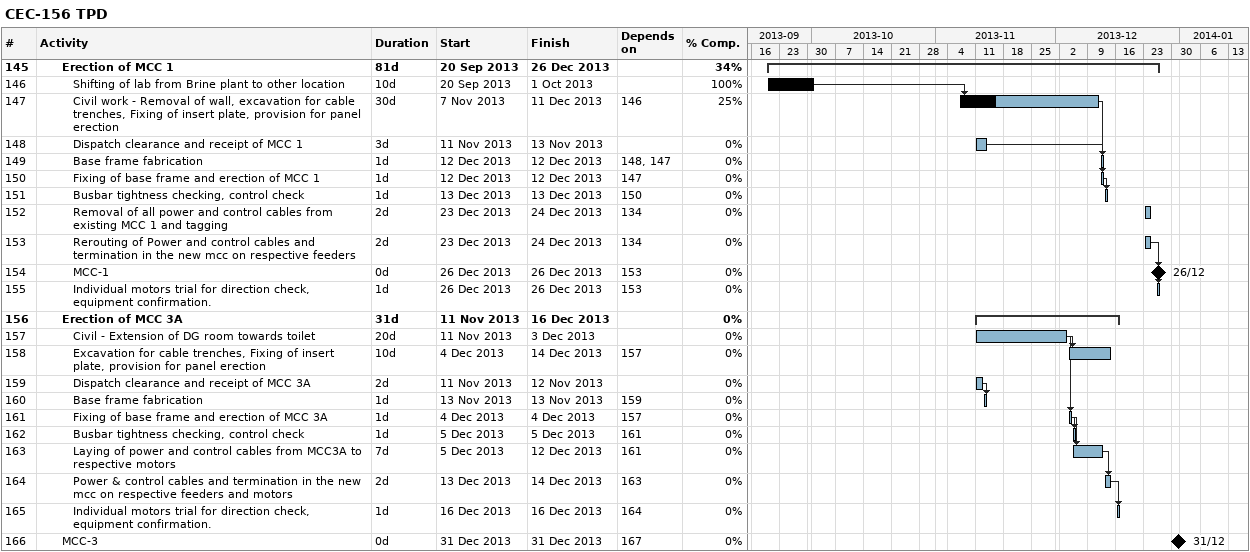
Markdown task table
CEC-156 TPD

| ID | Level | Task | Duration | Start | Finish | Predecessors | % complete |
|---|---|---|---|---|---|---|---|
| 145 | 3 | **Erection of MCC 1** | 81d | 2013-09-20 | 2013-12-26 |  | 34 |
| 146 | 4 | Shifting of lab from Brine plant to other location | 10d | 2013-09-20 | 2013-10-01 |  | 100 |
| 147 | 4 | Civil work - Removal of wall, excavation for cable trenches, Fixing of insert plate, provision for panel erection | 30d | 2013-11-07 | 2013-12-11 | 146 | 25 |
| 148 | 4 | Dispatch clearance and receipt of MCC 1 | 3d | 2013-11-11 | 2013-11-13 |  | 0 |
| 149 | 4 | Base frame fabrication | 1d | 2013-12-12 | 2013-12-12 | 148, 147 | 0 |
| 150 | 4 | Fixing of base frame and erection of MCC 1 | 1d | 2013-12-12 | 2013-12-12 | 147 | 0 |
| 151 | 4 | Busbar tightness checking, control check | 1d | 2013-12-13 | 2013-12-13 | 150 | 0 |
| 152 | 4 | Removal of all power and control cables from existing MCC 1 and tagging | 2d | 2013-12-23 | 2013-12-24 | 134 | 0 |
| 153 | 4 | Rerouting of Power and control cables and termination in the new mcc on respective feeders | 2d | 2013-12-23 | 2013-12-24 | 134 | 0 |
| 154 | 4 | MCC-1 | 0d | 2013-12-26 | 2013-12-26 | 153 | 0 |
| 155 | 4 | Individual motors trial for direction check, equipment confirmation. | 1d | 2013-12-26 | 2013-12-26 | 153 | 0 |
| 156 | 3 | **Erection of MCC 3A** | 31d | 2013-11-11 | 2013-12-16 |  | 0 |
| 157 | 4 | Civil - Extension of DG room towards toilet | 20d | 2013-11-11 | 2013-12-03 |  | 0 |
| 158 | 4 | Excavation for cable trenches, Fixing of insert plate, provision for panel erection | 10d | 2013-12-04 | 2013-12-14 | 157 | 0 |
| 159 | 4 | Dispatch clearance and receipt of MCC 3A | 2d | 2013-11-11 | 2013-11-12 |  | 0 |
| 160 | 4 | Base frame fabrication | 1d | 2013-11-13 | 2013-11-13 | 159 | 0 |
| 161 | 4 | Fixing of base frame and erection of MCC 3A | 1d | 2013-12-04 | 2013-12-04 | 157 | 0 |
| 162 | 4 | Busbar tightness checking, control check | 1d | 2013-12-05 | 2013-12-05 | 161 | 0 |
| 163 | 4 | Laying of power and control cables from MCC3A to respective motors | 7d | 2013-12-05 | 2013-12-12 | 161 | 0 |
| 164 | 4 | Power & control cables and termination in the new mcc on respective feeders and motors | 2d | 2013-12-13 | 2013-12-14 | 163 | 0 |
| 165 | 4 | Individual motors trial for direction check, equipment confirmation. | 1d | 2013-12-16 | 2013-12-16 | 164 | 0 |
| 166 | 3 | MCC-3 | 0d | 2013-12-31 | 2013-12-31 | 167 | 0 |
